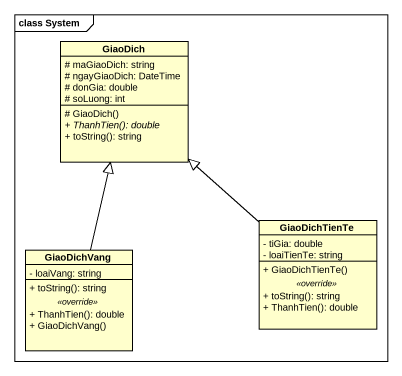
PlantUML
@startuml
mainframe class System
hide circle
hide empty members
skinparam classAttributeIconSize 0
class GiaoDich {
  # maGiaoDich: string
  # ngayGiaoDich: DateTime
  # donGia: double
  # soLuong: int
  # GiaoDich()
  {abstract} + ThanhTien(): double
  + toString(): string
}
class GiaoDichTienTe {
  - tiGia: double
  - loaiTienTe: string
  --
  + GiaoDichTienTe()
  .. <<override>> ..
  + toString(): string
  + ThanhTien(): double
}
class GiaoDichVang {
  - loaiVang: string
  --
  + toString(): string
  .. <<override>> ..
  + ThanhTien(): double
  + GiaoDichVang()
}
GiaoDichTienTe -up-|> GiaoDich
GiaoDichVang -up-|> GiaoDich
@enduml
